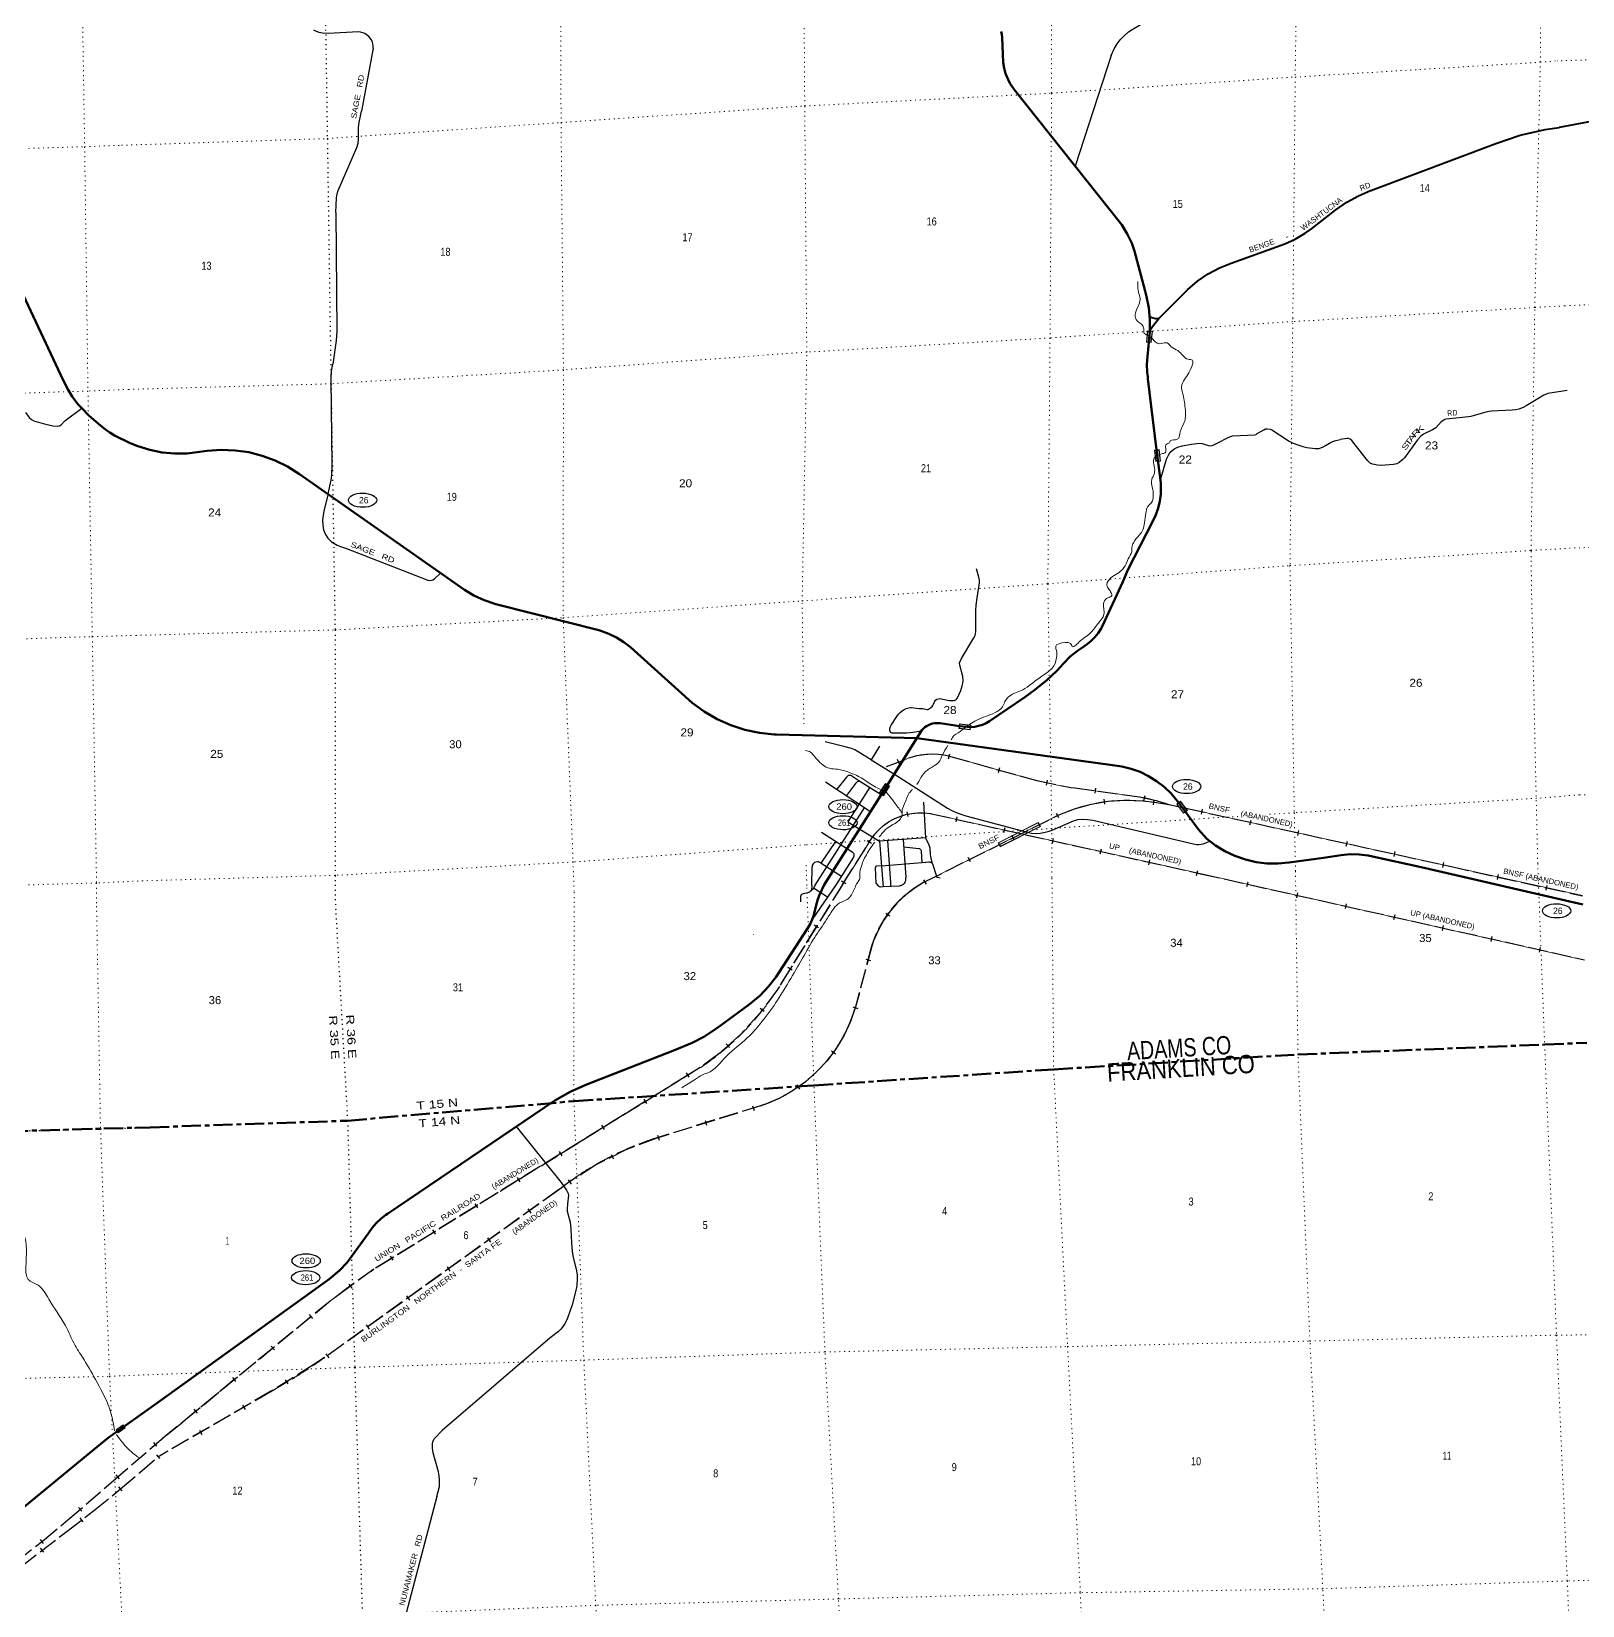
# Model space of a CAD drawing. Header units: feet. Extents: x 501257 to 757852, y -360805 to -170898.
# Drawn here: x 658054 to 691971, y -280650 to -246230 of the extents above; entities that cross this region are included whole.
import ezdxf
from ezdxf.enums import TextEntityAlignment as Align

# ---------------------------------------------------------------- set-up
doc = ezdxf.new("R2010")
doc.units = ezdxf.units.FT
doc.header["$LTSCALE"] = 70
for name, pattern in [('DOTTED', [1.5, 0.3, -1.2]), ('LONG_DASH_SHORT_DASH', [9.9, 6, -1.2, 1.5, -1.2]), ('LONG_DASHED', [7.5, 6, -1.5])]:
    doc.linetypes.add(name, pattern=pattern)
for name, color, linetype, lineweight in [('11', 7, 'LONG_DASH_SHORT_DASH', 60), ('17', 7, 'Continuous', 25), ('23', 7, 'Continuous', 70), ('26', 7, 'Continuous', 40), ('27', 7, 'Continuous', 13), ('29', 7, 'Continuous', 25), ('30', 7, 'Continuous', 25), ('34', 7, 'Continuous', 25), ('39', 7, 'Continuous', 13), ('59', 7, 'Continuous', 13), ('6', 7, 'DOTTED', 25), ('63', 7, 'Continuous', 25), ('7', 7, 'DOTTED', 13)]:
    doc.layers.add(name, color=color, linetype=linetype, lineweight=lineweight)
doc.layers.add('12', color=7, linetype='Continuous')

msp = doc.modelspace()

# ---------------------------------------------------------------- linework, layer by layer
at = {"layer": '11'}
msp.add_line((629159.24, -271061.77), (660648.06, -270193.88), dxfattribs=at)
msp.add_lwpolyline([(660648.06, -270193.88), (664966.12, -270048.32), (669916.15, -269621.6), (675164.54, -269276.92), (680406.68, -268926.43), (685748.19, -268600.61), (691141.81, -268385.67), (692068.55, -268342.88)], dxfattribs=at)
at = {"layer": '17'}
for centre in [(665294.08, -256479.75), (683313.61, -262741.19), (675797.95, -263182.24), (675797.97, -263533.18), (691404.25, -265459.79), (664060.54, -273113.81), (664052.82, -273481.06)]:
    msp.add_ellipse(centre, major_axis=(309.24, -1), ratio=0.500121, dxfattribs=at)
at = {"layer": '23'}
msp.add_line((691976.98, -265317.68), (688440.62, -264502.74), dxfattribs=at)
for points in [[(682511.5, -252762.39), (682511.55, -252751.85), (682512.55, -252529.83), (682487.35, -252274.13), (682435.56, -252022.46), (682410.56, -251907.26), (682176.54, -251036.87), (682112.79, -250860.05), (682015.09, -250653.3), (681896.32, -250457.9), (679540.64, -247496.64), (679526.6, -247478.08), (679457.93, -247374.5), (679400.46, -247264.3), (679354.83, -247148.69), (679321.52, -247028.95), (679300.92, -246906.39), (679276.72, -246365.24), (679272.31, -246296.3), (679260.73, -246228.2)], [(653898.64, -248904.37), (654546.8, -248883.4), (654778.26, -248885.57), (654878.8, -248891.36), (654999.58, -248903.66), (655103.74, -248915.24), (655317.83, -248955.77), (655507.28, -249009.99), (655676.59, -249065.78), (655792.32, -249117.89), (656000.29, -249229.75), (656098.99, -249285.8), (656237.85, -249380.17), (656476.47, -249568.84), (656718.14, -249812.68), (656978.52, -250165.86), (657125.02, -250394.62), (657219.26, -250601.48), (658747.59, -253852.15), (658856.13, -254066.66), (658944.46, -254211.57), (659065.97, -254376.58), (659155.23, -254469.76)], [(677414.88, -261683.01), (677525.65, -261507.75), (677556.75, -261474.42), (677591.16, -261444.51), (677628.51, -261418.37), (677668.39, -261396.28), (677710.36, -261378.48), (677753.96, -261365.16), (677798.72, -261356.47), (677844.13, -261352.51), (677889.71, -261353.31), (677924.62, -261357.18), (678350.58, -261421.68), (678594.35, -261444.5), (678680.77, -261435.47), (678765.78, -261417.45), (678848.45, -261390.65), (678927.85, -261355.36), (679000.29, -261313.79), (679775.72, -260787.19), (679996.13, -260623.56), (680258.51, -260417.17), (680471.69, -260217.27), (680494.8, -260192.92), (680540.9, -260140.21), (680628.35, -260040.12), (680770.22, -259899.3), (680926.04, -259774.09), (680989.79, -259730.07), (681142.04, -259626.96), (681229.79, -259554.69), (681309.5, -259473.64), (681380.3, -259384.71), (681441.42, -259288.86), (681472.01, -259230.83), (681919, -258263.24), (682029.82, -258000.29), (682577.67, -256937.71), (682643.36, -256798.58), (682694.14, -256653.34), (682729.46, -256503.59), (682748.94, -256350.97), (682752.36, -256197.15), (682746.24, -256100.37), (682657.91, -255378.1), (682468.02, -253825.37), (682462.27, -253776.6), (682451.92, -253687.95), (682445.38, -253512.72), (682457.2, -253337.76), (682511.71, -252794.59), (682511.5, -252762.39)], [(659155.23, -254469.76), (659308.19, -254626.03), (659522.46, -254807.33), (659679.04, -254939.89), (659766.12, -255001.9), (659870.28, -255062.69), (660214.11, -255230.72)], [(677414.88, -261683.01), (677414.41, -261682.95), (674343.49, -261602.52), (674293.44, -261600.28), (673970.27, -261566.16), (673652.42, -261498.45), (673343.4, -261397.89), (673046.58, -261265.57), (672765.22, -261102.96), (672502.4, -260911.82), (671151.46, -259697.09), (671003.99, -259581.91), (670845.28, -259482.78), (670677.08, -259400.78), (670501.24, -259336.81), (670457.96, -259324.18), (668210.29, -258752.8), (668186.29, -258746.13), (667953.62, -258666.78), (667730.52, -258563.54), (667519.44, -258437.54), (663911.87, -255907.75), (663655.3, -255746.16), (663383.25, -255612.27), (663098.69, -255507.55), (662804.74, -255433.15), (662504.63, -255389.88), (662201.64, -255378.22), (661899.09, -255398.3), (661729.05, -255423.7), (661457.52, -255455.76), (661184.12, -255459.27), (660911.85, -255434.18), (660643.7, -255380.76), (660382.6, -255299.61), (660214.11, -255230.72)], [(675386.61, -264892.17), (676771.55, -262700.9), (677414.88, -261683.01)], [(688440.62, -264502.74), (687314.88, -264254.77), (687282.84, -264248.92), (687087.75, -264225.5), (686891.28, -264222.61), (686695.58, -264240.26), (686310.26, -264298.57), (685555.88, -264404.32), (685551.58, -264404.93), (685311.79, -264425.79), (685071.13, -264421.47), (684832.24, -264392.02), (684597.74, -264337.76), (684370.19, -264259.29), (684152.1, -264157.46), (683945.84, -264033.39), (683753.68, -263888.44), (683575.92, -263678.88), (683349.64, -263377.82), (683290.26, -263297.86), (683107.97, -263052.38), (683106.76, -263050.79), (682972.62, -262892.29), (682822.64, -262748.67), (682658.47, -262621.52), (682481.9, -262512.22), (682294.88, -262421.98), (682099.46, -262351.79), (681897.76, -262302.4), (681692.01, -262274.37), (677414.88, -261683.01)], [(660819.31, -276208.14), (664564.63, -273516.95), (664791.05, -273323.74), (664959.75, -273146.66), (665425.94, -272506.85), (665504.34, -272392.42), (665594.27, -272286.81), (665694.75, -272191.18), (665804.67, -272106.58), (665836.11, -272085.56), (669499.32, -269603.75), (669832.08, -269414.09), (670173.42, -269263.83), (672116.41, -268505.03), (672502.14, -268348.38), (672769.43, -268209.46), (673020.74, -268043.36), (673110.07, -267974.6), (673745.99, -267509.3), (673988.88, -267309.11), (674174.02, -267114.96), (674337.85, -266902.52), (674402.84, -266803.63), (675024.77, -265846.46), (675087.39, -265733.59), (675137.87, -265614.78), (675167.59, -265521.96), (675169.82, -265514.31), (675212.3, -265338.99), (675250.93, -265205.85), (675287.96, -265111.23), (675386.61, -264892.17)], [(660819.31, -276208.14), (659731.52, -276980.41), (659409.36, -277244.89), (651916.34, -283405.34)]]:
    msp.add_lwpolyline(points, dxfattribs=at)
at = {"layer": '26'}
for points in [[(696122.57, -246768.31), (693306.27, -247702.12), (693167.92, -247751.27), (692661.36, -248021.74), (692469.81, -248111.19), (692375.34, -248144.69), (692195.25, -248192.11), (691462.82, -248332.43)], [(682708.71, -252507.06), (682729.82, -252481.52), (682890.71, -252323.8), (683342.61, -251869.02), (683554.62, -251689.03), (683784.28, -251532.19), (684029.08, -251400.21), (684284.81, -251295.08), (685457.63, -250873.12), (685686.79, -250770.04), (685903.91, -250643.57), (686041.07, -250546.73), (686577.13, -250130.99), (686815.1, -249963.64), (687069.25, -249822.09), (687336.82, -249707.87), (687342.22, -249705.9), (690074.3, -248678.18), (690605.91, -248498.96), (691153.35, -248376.29), (691462.82, -248332.43)], [(682708.71, -252507.06), (682681.28, -252510.24), (682675.02, -252510.97), (682643.55, -252511.31), (682612.22, -252508.36), (682581.37, -252502.15), (682551.34, -252492.76), (682522.45, -252480.27), (682509.04, -252473.19)], [(682511.5, -252762.39), (682518.85, -252751.85), (682586.3, -252655.19), (682708.71, -252507.06)]]:
    msp.add_lwpolyline(points, dxfattribs=at)
at = {"layer": '29'}
for p, q in [((665526.85, -246593), (665269.07, -247969.62)), ((681663.29, -246756.62), (680874.17, -249176.3)), ((676601.21, -261859.15), (676417.42, -262154.81)), ((676417.42, -262154.81), (676927.33, -262471.13)), ((675996.36, -262510.93), (676167.96, -262620.62)), ((676168.42, -262620.92), (676633.97, -262918.52)), ((676927.33, -262471.13), (678084.18, -263212.4)), ((675419.52, -262637.45), (676400.56, -263288.63)), ((676384.58, -262758.56), (675904.45, -263514.29)), ((675192.37, -264897.91), (676271.72, -263207.3)), ((675904.45, -263514.29), (676599.66, -263934.25)), ((675319.91, -264416.84), (675641.63, -263940.82)), ((675327.74, -263736.99), (675999.55, -264166.31)), ((676599.66, -263934.25), (676670.65, -264854.19)), ((676773.7, -263923.35), (676836.29, -264849.29)), ((677116.4, -263899.01), (677175.58, -264727.65)), ((675115.13, -264900.19), (675122.52, -264496.59)), ((675319.91, -264416.84), (675763.78, -264700.22)), ((676528.18, -264858.41), (676509.7, -264512.48)), ((676641.23, -264472.99), (677526.13, -264401.1)), ((677548, -264399.32), (677673.83, -264389.1)), ((675115.13, -264900.19), (675112.74, -265014.49)), ((675647.36, -264884.9), (675126.75, -265649.92)), ((675192.37, -264897.91), (675151.6, -264966.7)), ((675457.16, -265157.04), (675151.6, -264966.7)), ((676670.65, -264854.19), (676675.04, -264930.87)), ((676675.04, -264930.87), (677035.2, -264915.08)), ((676836.29, -264849.29), (676841.13, -264923.66)), ((668651.71, -270172.75), (669636.98, -271402.8)), ((669399.71, -274798.95), (667035.62, -276825.47)), ((666917.67, -278265.36), (665935.69, -282009.22))]:
    msp.add_line(p, q, dxfattribs=at)
for points in [[(681663.29, -246756.62), (681730.73, -246609.26), (681795.73, -246498.48), (681863.14, -246409.36), (681942.58, -246329.89), (682046.1, -246240.78), (682125.54, -246187.79), (682407.21, -246016.79), (682539.61, -245922.87), (682662.39, -245809.67), (682851.56, -245591.14)], [(665526.85, -246593), (665526.19, -246540.54), (665520.08, -246501.84), (665509.9, -246457.04), (665481.4, -246402.06), (665428.47, -246340.95), (665375.54, -246296.15), (665340.93, -246273.74), (665300.22, -246258.46), (665251.36, -246243.19), (665204.53, -246239.13), (664544.95, -246271.71), (664414.67, -246268.65), (664345.45, -246254.39), (664284.37, -246230.98), (664225.34, -246201.44)], [(664712.59, -250189.28), (664724.1, -249868.39), (664738.35, -249783.85), (664760.75, -249709.53), (665171.97, -248764.53), (665196.39, -248669.82), (665204.54, -248581.24), (665204.54, -248406.09), (665204.54, -248341.92), (665212.69, -248259.45), (665269.07, -247969.62)], [(664712.59, -250189.28), (664732.21, -252791.72), (664717.9, -252985.34), (664640.87, -253502.79)], [(664539.52, -256343.98), (664608.07, -256043.44), (664622.31, -255924.3), (664632.49, -255714.53), (664608.07, -253827.58), (664616.21, -253654.47), (664640.87, -253502.79)], [(691634.59, -254081.25), (691215.74, -254150), (691184.45, -254159.62), (691124.26, -254183.71), (690922.04, -254304.13), (690739.08, -254419.73), (690671.67, -254453.45), (690577.79, -254489.57), (690515.2, -254504.03), (690430.94, -254511.26), (689987.98, -254530.52), (689930.2, -254538.94), (689853.17, -254554.61), (689530.58, -254646.13), (689347.62, -254675.03), (688986.52, -254708.74), (688961.23, -254714.11), (688935.96, -254728), (688880.6, -254766.55), (688760.23, -254896.6), (688692.82, -254939.95), (688490.6, -255036.29), (688432.82, -255082.04), (688365.42, -255156.71), (688078.94, -255550.47), (688038.02, -255590.22), (687960.98, -255657.65), (687910.42, -255682.94), (687840.61, -255701), (687566.18, -255720.27), (687484.32, -255716.65), (687378.4, -255691.37), (687327.84, -255668.49), (687277.29, -255619.12), (687185.81, -255513.15), (686925.82, -255171.16), (686889.7, -255145.86), (686856, -255133.82), (686824.71, -255127.81), (686723.6, -255142.26), (686674.61, -255150.18)], [(657924.12, -254564.42), (658004.27, -254669.52), (658051.84, -254717.12), (658102.2, -254746.75), (658307.04, -254805.42), (658521.72, -254855.76), (658615.1, -254863.15), (658666.99, -254854.5), (658700.23, -254834.6), (658786.25, -254743.53), (659155.23, -254469.76)], [(682745.17, -256031.09), (682875.7, -255581.96), (682914.39, -255493.37), (682957.14, -255431.24), (682997.86, -255391.53), (683054.86, -255349.78), (683122.05, -255322.28), (683217.73, -255292.75), (683417.24, -255256.09), (683539.4, -255236.74), (683600.47, -255235.72), (683653.41, -255238.78), (683698.19, -255252.01), (683789.81, -255283.58), (683828.48, -255288.67), (683863.1, -255285.62), (683893.63, -255276.45), (683999.5, -255223.5), (684223.44, -255105.37), (684272.31, -255085), (684317.09, -255072.78), (684484.03, -255068.71), (684801.62, -255048.34), (684834.2, -255040.19), (684858.63, -255023.9), (685005.21, -254938.36), (685041.86, -254922.06), (685074.43, -254917.99), (685137.55, -254930.21), (685188.43, -254950.58), (685245.45, -254982.15), (685347.23, -255052.41), (685554.89, -255190.91), (685642.44, -255232.67), (685742.19, -255272.38), (685856.2, -255308.02), (685945.77, -255325.33), (686120.85, -255349.78), (686179.91, -255350.79), (686208.41, -255348.76), (686251.15, -255333.48), (686300.02, -255316.17), (686352.94, -255284.6), (686434.38, -255231.65), (686458.82, -255218.4), (686545.45, -255181.99), (686674.61, -255150.18)], [(664539.52, -256343.98), (664455.37, -256686.01), (664422.8, -256853.01), (664418.73, -256918.18), (664422.8, -257028.16), (664443.16, -257129.99), (664483.87, -257231.82), (664536.8, -257309.21), (664618.23, -257390.68), (664736.3, -257459.92), (664813.66, -257492.51), (664939.88, -257537.32), (666723.2, -258225.7), (666780.21, -258233.84), (666829.06, -258221.62), (666869.78, -258197.19), (667001.41, -258074.89)], [(678404.93, -260541.39), (678423.27, -260480.29), (678427.35, -260430.39), (678419.2, -260337.72), (678354.06, -260088.22), (678349.98, -260044.43), (678354.06, -260018.98), (678390.7, -259941.58), (678663.51, -259489.43), (678687.93, -259441.56), (678700.15, -259395.74), (678704.21, -259351.95), (678704.22, -259269.46), (678704.22, -258890.63), (678710.32, -258778.61), (678732.73, -258613.64), (678781.59, -258283.69), (678781.58, -258229.71), (678769.37, -258165.56), (678716.44, -257978.18)], [(677506.98, -261534.18), (677330.01, -261562.3), (677264.86, -261567.9), (677189.54, -261571.97), (676878.05, -261571.97), (676858.71, -261566.37), (676847.52, -261557.71), (676833.27, -261537.86), (676827.16, -261512.91), (676827.16, -261487.96), (676831.23, -261451.8), (676839.37, -261425.84), (676855.66, -261396.81), (676973.74, -261209.44), (677012.42, -261161.58), (677049.06, -261123.89), (677090.8, -261087.24), (677140.68, -261054.65), (677183.43, -261035.3), (677238.4, -261017.99), (677275.04, -261010.86), (677297.44, -261011.88), (677401.26, -261030.21), (677462.34, -261036.32), (677543.77, -261038.35), (677574.31, -261042.43), (677641.49, -261058.72), (677651.67, -261059.74), (677659.82, -261057.7), (677669.99, -261050.57), (677712.74, -261020.02), (677747.36, -260992.02), (677765.68, -260971.14), (677779.93, -260936.52), (677808.43, -260877.45), (677825.74, -260851.48), (677851.18, -260830.61), (677885.8, -260819.91), (677914.29, -260818.39), (678018.12, -260836.72), (678120.94, -260857.59), (678154.52, -260861.16), (678189.14, -260861.15), (678227.81, -260859.12), (678252.25, -260853.01), (678266.49, -260844.86), (678278.71, -260833.66), (678301.1, -260802.09), (678376.43, -260643.23), (678404.93, -260541.39)], [(676417.77, -262154.24), (676130.9, -261980.36), (676055.57, -261939.62), (675982.28, -261911.11), (675847.92, -261870.38), (675412.25, -261764.47)], [(675996.36, -262510.93), (675976.74, -262501.82), (675957.4, -262497.75), (675927.88, -262497.75), (675914.65, -262500.8), (675904.47, -262506.91), (675888.18, -262520.15), (675872.91, -262538.48), (675665.26, -262798.16)], [(676167.96, -262620.62), (676131.46, -262631.15), (676111.1, -262641.33), (676094.81, -262652.53), (676072.42, -262677.99), (675873.93, -262937.67)], [(677561.14, -263079.85), (677601.19, -263865.94), (676599.66, -263934.25)], [(678084.18, -263212.4), (678178.97, -263266.06), (678276.69, -263309.86), (678394.77, -263355.67), (678488.41, -263383.18), (679856.47, -263749.78), (679923.65, -263759.95), (680023.41, -263766.07), (680112.98, -263761.98), (680222.92, -263741.63), (680306.38, -263719.21), (680373.57, -263692.75), (680837.73, -263489.09), (680935.45, -263463.61), (681029.09, -263452.43), (681143.1, -263459.53), (681265.25, -263476.87), (681977.78, -263643.87)], [(681977.78, -263643.87), (683490.39, -263999.24), (683536.2, -264006.88), (683583.02, -264008.92), (683630.86, -264004.84), (683677.69, -263995.17), (683733.67, -263973.27), (683812.05, -263934.07)], [(677756.54, -264434.36), (677719.9, -264268.62), (677713.79, -264226.36), (677703.61, -264089.39), (677692.41, -264042.04), (677677.14, -264001.82), (677601.19, -263865.94)], [(676028.39, -264282.43), (676028.07, -264283.32), (675647.73, -264884.45)], [(675999.55, -264166.31), (676014.9, -264181.57), (676026.61, -264198.12), (676034.75, -264217.72), (676038.82, -264239.88), (676038.32, -264251.83), (676036.28, -264262.02), (676028.07, -264283.32)], [(677129.14, -264062.11), (677459.83, -264093.47), (677474.58, -264099.32), (677487.32, -264108.75), (677494.43, -264117.14), (677501.57, -264126.06), (677506.14, -264138.02), (677509.71, -264155.59), (677526.13, -264401.1)], [(675319.91, -264416.84), (675265.23, -264390.07), (675237.75, -264387.01), (675208.23, -264392.11), (675179.73, -264402.29), (675161.41, -264416.55), (675149.2, -264429.78), (675135.96, -264452.19), (675127.82, -264471.54), (675122.52, -264496.59)], [(676641.23, -264472.99), (676535.57, -264480.96), (676524.89, -264484.26), (676517.25, -264490.12), (676511.66, -264500.55), (676509.7, -264512.48)], [(677526.13, -264401.1), (677673.08, -264389.55), (677690.88, -264389.8), (677706.67, -264392.6), (677722.43, -264398.46), (677733.13, -264405.84), (677743.3, -264416.28), (677756.54, -264434.36)], [(677756.54, -264434.36), (677834.92, -264682.58), (677846.12, -264713.13), (677854.26, -264721.27), (677866.48, -264726.37), (677926.53, -264736.55)], [(675112.74, -265014.49), (675082.55, -265039.59), (675067.01, -265049.95), (675044.23, -265061.35), (675027.14, -265068.09), (675004.36, -265074.3), (674928.24, -265088.81), (674911.15, -265094.51), (674895.62, -265103.31), (674886.82, -265111.09), (674878.53, -265121.97), (674874.39, -265130.25), (674870.76, -265141.13), (674872.32, -265263.4)], [(675151.6, -264966.7), (675133.03, -264991.41), (675112.74, -265014.49)], [(676528.18, -264858.41), (676569.47, -264910.6), (676578.27, -264918.89), (676591.21, -264925.63), (676605.2, -264930.29), (676622.8, -264932.88), (676675.04, -264930.87)], [(677153.85, -264839.89), (677135.05, -264864.5), (677127.29, -264872.01), (677115.9, -264882.12), (677104.24, -264890.66), (677093.37, -264896.88), (677080.17, -264903.1), (677067.22, -264908.02), (677048.58, -264912.68), (677035.2, -264915.08)], [(677153.85, -264839.89), (677170.24, -264797.14), (677174.31, -264779.32), (677176.86, -264759.46), (677175.58, -264727.65)], [(669636.98, -271402.8), (669750.11, -271567.51), (669790.37, -271637.68), (669796.87, -271676.66), (669776.09, -271868.97), (669764.4, -271983.32), (669770.89, -272030.1), (669833.23, -272263.99), (669842.33, -272331.56), (669848.82, -272430.31), (669859.21, -272721.38), (669874.79, -272898.1), (669890.38, -273002.06), (669973.5, -273334.7), (669983.9, -273425.66), (669983.89, -273511.42), (669977.41, -273646.57), (669963.11, -273729.72), (669874.79, -274072.76), (669776.09, -274369.03), (669724.14, -274475.59), (669682.57, -274540.55), (669628.03, -274608.13), (669578.67, -274654.9), (669399.71, -274798.95)], [(666917.67, -278265.36), (666973.31, -278046.34), (666978.5, -277989.16), (666978.5, -277908.6), (666970.71, -277815.04), (666952.53, -277724.08), (666835.63, -277308.27), (666820.05, -277209.52), (666820.05, -277128.95), (666833.04, -277061.38), (666866.81, -277001.61), (667035.62, -276825.47)]]:
    msp.add_lwpolyline(points, dxfattribs=at)
at = {"layer": '34', "lineweight": 13}
for p, q in [((678147.63, -262083.53), (680040.17, -262613.64)), ((680868.29, -262773.79), (682282.76, -262967.27)), ((677588.56, -264826.11), (680507.12, -263368.78)), ((677737.25, -263338.66), (683611.22, -264646.34)), ((679192, -263969.67), (680070.68, -263527.04)), ((679236.99, -264058.98), (680115.67, -263616.34)), ((680070.68, -263527.04), (680115.67, -263616.34)), ((675793.72, -264879.7), (676413.13, -263895.2)), ((679236.99, -264058.98), (679192, -263969.67))]:
    msp.add_line(p, q, dxfattribs=at)
at = {"layer": '34', "linetype": 'LONG_DASHED'}
for p, q in [((675792.45, -264879.83), (674367.63, -267180.18)), ((676424.59, -266233.33), (676071.22, -267558.78)), ((672679.68, -268888.94), (665540.06, -273302.18)), ((673995.34, -269721.05), (671728.57, -270424.71)), ((664586.7, -273994.81), (660844.68, -277067.1)), ((663305.03, -275959.16), (660855.74, -277375.33))]:
    msp.add_line(p, q, dxfattribs=at)
at = {"layer": '34', "lineweight": 13}
msp.add_lwpolyline([(682608.26, -263087.59), (682921.87, -263133.16), (689055.89, -264483.16)], dxfattribs=at)
msp.add_lwpolyline([(679202.74, -263973.21), (680067.13, -263537.78), (680104.92, -263612.8), (679240.53, -264048.23)], close=True, dxfattribs=at)
at = {"layer": '34', "linetype": 'LONG_DASHED'}
msp.add_lwpolyline([(669574.95, -271563.83), (664463.56, -275227.61), (664449.77, -275236.89)], dxfattribs=at)
at = {"layer": '34', "lineweight": 13}
for centre, radius, start, end in [((677746.9, -263545), 1515.42, 74.66643, 114.5354), ((681819.14, -255635.88), 7200.97, 255.69719, 262.4122), ((681709.26, -266474.29), 3553.6, 69.95272, 80.71271), ((682016.33, -266655.3), 3616.48, 80.57972, 114.66518), ((677493.81, -264612.91), 1297.29, 79.18391, 146.41071)]:
    msp.add_arc(centre, radius, start, end, dxfattribs=at)
at = {"layer": '34', "linetype": 'LONG_DASHED'}
for centre, radius, start, end in [((678706.05, -266933.76), 2386.56, 117.94042, 162.93292), ((669289.56, -263852.03), 6071.52, 303.94275, 326.75929), ((672991.79, -266679.99), 3202.37, 288.26294, 344.07256), ((673833.27, -277009.23), 6912.72, 107.72614, 128.02551), ((672504.26, -283890.38), 12673.2, 123.3342, 128.6637), ((656176.74, -263387.2), 14452.22, 299.5532, 304.98726)]:
    msp.add_arc(centre, radius, start, end, dxfattribs=at)
at = {"layer": '39'}
msp.add_line((677445.87, -262656.7), (677411.67, -262695.92), dxfattribs=at)
for points in [[(682245.46, -251700.94), (682253.01, -251885.86), (682295.03, -252079.79), (682227.11, -252297.17), (682190.08, -252471.36), (682251.62, -252578.17), (682335.89, -252638.01), (682375.02, -252735.43), (682387.96, -252831.64), (682450.65, -252867.19)], [(682450.65, -252867.19), (682579.1, -252966.73), (682645.46, -253033.15), (682762.81, -253055.76), (682889.07, -253039.87), (682974.07, -253123.84), (683121.49, -253209.94), (683231.26, -253315.29), (683344.4, -253398.41), (683398.9, -253404.81), (683441.59, -253419.62), (683442.11, -253504.12), (683363.24, -253691.65), (683265.13, -253841.52), (683201.5, -254000.41), (683225.57, -254132.51), (683281.92, -254468.89), (683268.54, -254761.09), (683172.66, -254985.36), (683134.73, -255129.39), (683069.19, -255157.53), (682945.84, -255203.52), (682945.96, -255207.54), (682884.86, -255249.63), (682852.74, -255319.03), (682852.34, -255439.78), (682790.63, -255461.77), (682622.33, -255534.94)], [(682622.33, -255534.94), (682595.15, -255584.4), (682603.69, -255735.07), (682608.26, -255887.88), (682550.17, -256030.5), (682563.15, -256195.13), (682583.12, -256391.74), (682548.97, -256527.61), (682459.35, -256624.9), (682425.2, -256760.76), (682389.37, -256975.16), (682355.64, -257125.1), (682282.52, -257235.98), (682148.9, -257409.06), (682115.79, -257512.7), (682112.53, -257605.36), (682038.73, -257760.54), (681970.83, -257911.51), (681838.43, -258058.39), (681692.29, -258149.34), (681571.09, -258334.12), (681612.11, -258427.47), (681664.65, -258502.35), (681676.8, -258572.42), (681591.52, -258613.23), (681505.98, -258712.41), (681503.88, -258978.12), (681386.82, -259166.8), (681225.84, -259366.87), (680964.68, -259580.03), (680804.29, -259665.37), (680801.98, -259655.38), (680587.06, -259599.49), (680454.45, -259671.92), (680474.44, -259802.12), (680463.06, -259959.43), (680416.79, -260093.65), (680313.58, -260207.45), (680120.59, -260346.11), (679870.76, -260534.77), (679679.05, -260649.24), (679411.57, -260786.12), (679340.1, -260884.87), (679289.15, -260997.1), (679123.99, -261124.85), (678724.59, -261289.86), (678428.83, -261484.95)], [(678428.83, -261484.95), (678407.14, -261504.72), (678225.79, -261628.93), (678161.68, -261719.38)], [(678090.02, -261843.59), (677974.84, -262049.06), (677887.27, -262214.72), (677777.12, -262298.54), (677578.22, -262441.4), (677445.87, -262656.7)], [(676740.35, -262853.82), (676480.3, -262735.02), (676199.55, -262553.5), (675934.48, -262434.73), (675676.87, -262364.03), (675505.25, -262343.06), (675362.33, -262272.92), (675233.99, -262152.03), (675231.92, -262150.08), (675135.79, -262030.22), (675039.28, -261964.72), (674982.58, -261952.35)], [(677316.5, -262805.07), (677249.43, -262881.99), (677140.27, -263132.82), (677092.47, -263283.18), (677094.88, -263363.61), (677093.27, -263370.98), (677078.12, -263408.39), (677024.26, -263481.81), (676754.92, -263660.16), (676644.91, -263777.8), (676589.03, -263844)], [(677092.77, -263319.8), (676942.52, -263112.63), (676824.6, -262956.09), (676740.19, -262853.62)], [(676498.22, -263956.22), (676489.38, -263967.54), (676289.24, -264271.41), (676184.7, -264542.22), (676166.68, -264679.61), (676164.95, -264756.13), (676121.07, -264835.94), (676096.21, -264871.03)], [(676096.21, -264871.03), (675981.89, -265111.15), (675889.04, -265215.09), (675724.65, -265285.33), (675596.36, -265410.65), (675439.95, -265651.71), (675173.11, -266048.06), (674916.65, -266495.58), (674618.8, -267003.34), (674331.44, -267466.45), (673987.88, -267931.54), (673707.51, -268238.93), (673248.72, -268638.1), (672829.44, -269007.23), (672730.18, -269042.95), (672551.21, -269155.98), (672271.82, -269328.92)], [(657585.46, -272118.68), (657882.13, -272521.12), (657930.91, -273248.33), (657983.64, -273518.58), (658199.26, -273647.52), (658434.47, -273953.03), (658790.56, -274516.86), (659007.93, -274961.72), (659207.27, -275280.28), (659488.56, -275771.7), (659784.72, -276417.67), (659872.98, -276832.16)], [(659910.77, -276908.89), (660210.09, -277265.39), (660400.09, -277413.14)]]:
    msp.add_spline(points, degree=3, dxfattribs=at)
at = {"layer": '59'}
for points in [[(682565.85, -252784.59), (682540.32, -253033.28), (682435.87, -253022.56), (682461.4, -252773.87)], [(682557.07, -252791.72), (682468.53, -252782.64), (682444.64, -253015.42), (682533.18, -253024.5)], [(682712.11, -255374.54), (682741.73, -255622.78), (682637.47, -255635.22), (682607.85, -255386.99)], [(682705.11, -255383.43), (682616.74, -255393.98), (682644.46, -255626.32), (682732.83, -255615.78)], [(678583.16, -261504.78), (678335.31, -261471.92), (678349.1, -261367.86), (678596.97, -261400.7)], [(678587.98, -261407.58), (678355.98, -261376.84), (678344.29, -261465.03), (678576.27, -261495.79)], [(676593.65, -262886.18), (676727.34, -262674.93), (676816.06, -262731.08), (676682.38, -262942.33)], [(676805.02, -262733.55), (676729.82, -262685.96), (676604.69, -262883.69), (676679.89, -262931.28)], [(683181.99, -263063.83), (683330.74, -263264.76), (683246.34, -263327.24), (683097.6, -263126.3)], [(683180.31, -263075.01), (683108.78, -263127.96), (683248.01, -263316.05), (683319.55, -263263.09)], [(660103.1, -276763.66), (659951.09, -276873.43), (659904.99, -276809.59), (660056.99, -276699.82)], [(659916.15, -276811.39), (660055.18, -276710.98), (660091.92, -276761.85), (659952.89, -276862.26)]]:
    msp.add_lwpolyline(points, close=True, dxfattribs=at)
at = {"layer": '6'}
for points in [[(664015.11, -219434.34), (664040.85, -221855.62), (664160.8, -227203.01), (664242.81, -232559.59), (664341.08, -237921.72), (664440.39, -243251.62), (664523.32, -248571.96), (664603.5, -253934.63), (664692.32, -259317.18), (664692.17, -264684.29), (664693.12, -265205.61)], [(664693.12, -265205.61), (664966.12, -270048.32), (665122.39, -275443.86), (665287.38, -280859.22), (665590, -286128.8), (665900.7, -291629.6), (666198.94, -297004.01), (666450.59, -302367.99), (666697.3, -307705.98), (666840.67, -310916.54)], [(629159.24, -271061.77), (633435.66, -270945.39), (638267.24, -270806.46), (643582.56, -270664.55), (648886.01, -270515.98), (654229.99, -270371.33), (659563.61, -270224.11), (660648.06, -270193.88)]]:
    msp.add_lwpolyline(points, dxfattribs=at)
at = {"layer": '63'}
for p, q in [((677032.04, -262253.73), (676991.44, -262150.84)), ((678109.12, -262133.14), (678138.95, -262026.63)), ((679197.3, -262433.11), (679227.14, -262326.6)), ((680250.27, -262712.85), (680271.95, -262604.39)), ((681310.93, -262888.33), (681325.92, -262778.75)), ((682380.47, -263045.98), (682404.01, -262937.9)), ((677226.06, -263399.89), (677204.18, -263291.47)), ((681525.99, -263129.55), (681507.42, -263020.51)), ((682591.31, -263141.97), (682605.51, -263032.28)), ((683638.43, -263345.64), (683662.2, -263237.62)), ((678271.94, -263515.18), (678295.98, -263407.21)), ((679319.1, -263745.63), (679343.13, -263637.66)), ((680516.72, -263426.7), (680467.31, -263327.74)), ((684698.28, -263581.57), (684722.05, -263473.55)), ((676420.01, -263989.62), (676326.39, -263930.72)), ((679544.13, -263909.43), (679494.72, -263810.47)), ((680378.37, -263984.12), (680402.41, -263876.15)), ((685745.99, -263809.48), (685769.76, -263701.46)), ((686805.84, -264045.41), (686829.61, -263937.39)), ((678586.03, -264390.76), (678536.62, -264291.8)), ((681425.53, -264214.57), (681449.57, -264106.6)), ((682484.81, -264453.06), (682508.84, -264345.09)), ((687853.55, -264273.32), (687877.33, -264165.3)), ((683531.96, -264683.51), (683556, -264575.54)), ((688913.4, -264509.25), (688937.18, -264401.23)), ((690129.14, -264667.9), (690105.26, -264775.9)), ((675862.37, -264871.59), (675768.75, -264812.69)), ((677560.91, -264782.64), (677617.78, -264877.51)), ((684633.77, -264929.72), (684658.03, -264821.81)), ((691191.3, -264902.75), (691167.42, -265010.75)), ((685724.08, -265172.27), (685748.35, -265064.36)), ((686785.41, -265410.95), (686809.68, -265303.04)), ((676734.07, -265506.92), (676824.61, -265570.46)), ((687846.74, -265649.63), (687871.01, -265541.72)), ((675263.15, -265830.29), (675169.11, -265772.04)), ((688908.08, -265888.31), (688932.35, -265780.4)), ((689969.41, -266127), (689993.68, -266019.08)), ((691030.74, -266365.68), (691055.01, -266257.76)), ((674690.34, -266755.08), (674596.3, -266696.84)), ((676297.61, -266513.58), (676404.49, -266542.07)), ((674079.37, -267658.88), (673990.16, -267593.49)), ((676017.09, -267560.94), (676121.72, -267596.82)), ((673319.88, -268449.52), (673246.21, -268367.01)), ((675547.38, -268518.44), (675635.8, -268584.89)), ((672438, -269097.7), (672379.84, -269003.61)), ((674786.88, -269265.44), (674850.44, -269355.96)), ((671512.69, -269669.67), (671454.53, -269575.58)), ((673822.6, -269721.79), (673855.4, -269827.43)), ((670587.38, -270241.63), (670529.22, -270147.55)), ((672783.67, -270044.3), (672816.46, -270149.94)), ((671744.74, -270366.81), (671777.53, -270472.45)), ((669662.06, -270813.6), (669603.9, -270719.51)), ((670732.88, -270784.84), (670782.63, -270883.63)), ((668736.75, -271385.57), (668678.59, -271291.48)), ((669792.79, -271339.95), (669852.59, -271433)), ((667811.43, -271957.54), (667753.28, -271863.45)), ((668909.28, -271978.84), (668973.72, -272068.74)), ((666886.12, -272529.5), (666827.96, -272435.42)), ((668025.12, -272612.6), (668089.56, -272702.5)), ((665960.81, -273101.47), (665902.65, -273007.38)), ((667140.95, -273246.36), (667205.39, -273336.26)), ((665064.59, -273710.04), (664999.58, -273620.55)), ((666256.79, -273880.11), (666321.23, -273970.01)), ((664206.17, -274372.57), (664135.98, -274287.09)), ((665372.62, -274513.87), (665437.06, -274603.77)), ((663365.42, -275062.85), (663295.23, -274977.36)), ((664488.46, -275147.63), (664552.9, -275237.53)), ((662524.66, -275753.13), (662454.48, -275667.64)), ((663601.4, -275712.29), (663660.46, -275805.82)), ((661683.91, -276443.41), (661613.72, -276357.92)), ((662669.05, -276268.55), (662724.41, -276364.3)), ((661727.3, -276813.07), (661782.66, -276908.82)), ((660798.86, -277168.56), (660726.59, -277084.82)), ((660864.42, -277437.38), (660792.68, -277353.19)), ((659975.34, -277879.34), (659903.07, -277795.61)), ((660035.38, -278143.61), (659965.71, -278057.7)), ((659151.82, -278590.13), (659079.55, -278506.39)), ((659184.81, -278823.58), (659117.16, -278736.06)), ((658317.66, -279291.79), (658249.16, -279204.95)), ((658322, -279486.51), (658254.78, -279398.67))]:
    msp.add_line(p, q, dxfattribs=at)
at = {"layer": '63', "linetype": 'LONG_DASHED'}
for p, q in [((683297.51, -263214.71), (689064.55, -264483.94)), ((683620.14, -264647.25), (692012.38, -266528.63)), ((689069.53, -264485.23), (690118.42, -264721.45)), ((675791.66, -264880.14), (675216.14, -265802.47)), ((690118.4, -264721.44), (691180.58, -264956.29)), ((691180.57, -264956.29), (691968.99, -265130.61)), ((675216.16, -265802.45), (674643.34, -266727.26)), ((672408.37, -269051.82), (671483.04, -269623.8)), ((671483.06, -269623.79), (670557.73, -270195.77)), ((670557.74, -270195.76), (669632.41, -270767.73)), ((669632.43, -270767.72), (668707.1, -271339.7)), ((668707.12, -271339.69), (667781.79, -271911.67)), ((667781.8, -271911.66), (666856.47, -272483.64)), ((666856.49, -272483.63), (665931.16, -273055.6)), ((664170.69, -274331.06), (663329.92, -275021.35)), ((663329.94, -275021.34), (662489.17, -275711.63)), ((662489.18, -275711.62), (661648.42, -276401.91)), ((661648.43, -276401.9), (660844.89, -277061.62))]:
    msp.add_line(p, q, dxfattribs=at)
at = {"layer": '63', "lineweight": 13}
for p, q in [((683611.42, -264645.4), (692013.88, -266535.01)), ((689057.13, -264482.6), (691969.88, -265126.61))]:
    msp.add_line(p, q, dxfattribs=at)
at = {"layer": '63', "linetype": 'LONG_DASHED'}
for points in [[(676749.67, -262304.25), (677264.81, -262107.15), (677417.75, -262064.63), (677574.29, -262038.34), (677732.73, -262028.55), (677891.31, -262035.37), (678048.32, -262058.74), (678147.91, -262082.46), (680040.43, -262612.57), (680779.47, -262760.29), (680868.44, -262772.7), (682282.95, -262966.19), (682646.48, -263045.37), (682927.75, -263134.95)], [(677584.03, -264827.15), (680506.67, -263367.77), (680858.57, -263227.99), (681223.17, -263125.75), (681596.45, -263062.17), (681974.34, -263037.96), (682352.67, -263053.38), (682608.41, -263086.5), (682922.07, -263132.08), (683292.94, -263213.7)], [(675792.12, -264880.18), (676412.22, -263894.58), (676493.22, -263785.47), (676585.2, -263685.41), (676687.13, -263595.52), (676797.89, -263516.77), (676916.28, -263450.03), (677041, -263396.03), (677170.68, -263355.36), (677303.9, -263328.48), (677439.19, -263315.66), (677575.1, -263317.06), (677710.08, -263332.65), (677737.47, -263337.58), (683620.98, -264647.39)], [(677583.78, -264827.22), (677375.85, -264957.24), (677176.54, -265107.11), (676993.98, -265276.99), (676830.17, -265465.02), (676686.93, -265669.16), (676565.8, -265887.13), (676468.11, -266116.64), (676428.52, -266234.51), (676075.14, -267559.97), (675966.3, -267877.39), (675824.84, -268181.75), (675652.35, -268469.66), (675450.7, -268737.97), (675222.11, -268983.71), (674969.08, -269204.22), (674694.4, -269397.08), (674401.05, -269560.17), (674092.34, -269691.68), (673996.62, -269724.95), (671729.9, -270428.59), (671053.48, -270684.54), (670407.6, -271009.76), (669799.19, -271400.74), (669577.37, -271567.14), (664465.9, -275230.98), (664449.77, -275236.89), (664227.66, -275381.42), (663307.15, -275962.67), (660854.12, -277381)], [(674643.35, -266727.25), (674364.23, -267177.89), (674034.68, -267627.49)], [(674034.69, -267627.47), (673988.74, -267690.15), (673561.81, -268160.32), (673282.7, -268409.52)], [(673282.71, -268409.51), (673088.04, -268583.31), (672677.38, -268885.54), (672408.35, -269051.83)], [(665931.18, -273055.59), (665537.77, -273298.77), (665031.61, -273666.51)], [(665031.62, -273666.5), (664584.19, -273991.56), (664170.68, -274331.07)], [(657728.25, -279687.15), (658295.02, -279240.11), (658849.82, -278778.66), (659843.88, -277920.68), (660837.98, -277062.67)], [(657825.96, -279797.37), (658805.92, -279047.41), (659410.48, -278580.14), (660003.71, -278099), (660424.68, -277740.32), (660845.7, -277381.6)]]:
    msp.add_lwpolyline(points, dxfattribs=at)
at = {"layer": '7'}
for p, q in [((675009.04, -264903.32), (674992.87, -264440.93)), ((673845.1, -265976.61), (673844.98, -265967.49))]:
    msp.add_line(p, q, dxfattribs=at)
for points in [[(685633.21, -218794.85), (685579.52, -220564.7), (685550.56, -225910.55), (685594.46, -231405.13), (685655.34, -236728.14), (685763.33, -241810.26), (685688.18, -247225.93), (685635.95, -252500.28), (685573.75, -257911.29), (685669.2, -263313.75), (685693.63, -264585.31)], [(674942.74, -261373.78), (674906.81, -258684.46), (675007.31, -253241.86), (674962.76, -247860), (674928.27, -242477.83), (675021.17, -237319.21), (674863.54, -231922.65), (674993.23, -229233.92), (674913.22, -226529.88), (674824.04, -221235.66), (674854.52, -219116.25)], [(680227.86, -218956.66), (680160.27, -220841.18), (680175.63, -226155.75), (680230.46, -231645.73), (680312.71, -237010.36), (680341.42, -242199.51), (680361.79, -247580.1), (680326.98, -252932.17), (680278.77, -258306.77), (680364.62, -263657.2), (680368.85, -264744.42)], [(658670.31, -219589.26), (658714.95, -222012.26), (658825.1, -227321.66), (658959.7, -232714.98), (659058.56, -238052.9), (659131.62, -243403.63), (659216.63, -248750), (659289.47, -254092.68), (659383.19, -259462.98), (659477.4, -264851.4), (659477.43, -265356.68)], [(669396.09, -219277.07), (669370.48, -221475.19), (669425.37, -226866.8), (669481.37, -232228.2), (669592.72, -237624.14), (669612.65, -242755.45), (669634.54, -248220.26), (669685.96, -253630.09), (669681.34, -259049.67), (669897.4, -264382.08), (669918.18, -265053.08)], [(690990.87, -264425.8), (690855.85, -258456.94), (690844.53, -257580.93), (690926.71, -252265.67), (691047.7, -246902.95), (691099.63, -241518.17), (691087.64, -235938.45)], [(722857.28, -246556.97), (717574.09, -246517.72), (712226.61, -246503.33), (706963.17, -246540.57), (701663.39, -246572.93), (696353.07, -246718.33), (691418.61, -246872.07)], [(660025.96, -248718.99), (664523.32, -248571.96), (669634.54, -248220.26), (674962.76, -247860), (680361.79, -247580.1), (685688.18, -247225.93), (691047.7, -246902.95), (691418.61, -246872.07)], [(628600.4, -249464.44), (633028.06, -249337.25), (637929.94, -249271.2), (643247.87, -249187.34), (648560.82, -249069.38), (653898.64, -248904.37), (659216.63, -248750), (660025.96, -248718.99)], [(691580.75, -252228.19), (696356.27, -252028.4), (701694.46, -251938.45), (707005.03, -251929.88), (712294.08, -251875.72), (717649.65, -251827.46), (720338.61, -251935.78), (723026.18, -251893.91)], [(691580.75, -252228.19), (690926.71, -252265.67), (685633.16, -252574.58), (682551.68, -252782.24)], [(682457.73, -252788.58), (680326.98, -252932.17), (675007.31, -253241.86), (669685.96, -253630.09), (664977.38, -253908.91), (664603.5, -253934.63), (660180.19, -254056.74)], [(660180.19, -254056.74), (659289.47, -254092.68), (653957.85, -254263.56), (648629.8, -254418.21), (643289.09, -254551.07), (637963.23, -254639.18), (633102.72, -254746.37), (628748.96, -254863.43)], [(723194.35, -257207.21), (723064.66, -257216.24), (717757.53, -257206.59), (712400.08, -257258.93), (707088.12, -257223.28), (701723.14, -257291.96), (696322.77, -257385.93), (691741.13, -257526.24)], [(660335.62, -259436.36), (664692.32, -259317.18), (669681.34, -259049.67), (674906.81, -258684.46), (680278.77, -258306.77), (685573.75, -257911.29), (690844.53, -257580.93), (691741.13, -257526.24)], [(628896.7, -260232.12), (633191.92, -260098.66), (638050.53, -259995.55), (643407.78, -259878.35), (648725.37, -259782.41), (654061.56, -259631.56), (659383.19, -259462.98), (660335.62, -259436.36)], [(691904.45, -262921.82), (696322.6, -262845.02), (701630.72, -262693.66), (707108.97, -262647.48), (712448.79, -262609.79), (715397.26, -262595.18)], [(691904.45, -262921.82), (690968.6, -262998.63), (685669.2, -263313.75), (685103.74, -263350.37)], [(684436.34, -263393.59), (680366.63, -263657.14), (674978.05, -264017.22), (669895.69, -264392.19), (664692.17, -264684.29), (660490.67, -264802.45)], [(687900.94, -310293.34), (687808.16, -307154.53), (687502.63, -301744.14), (686972.07, -296394.05), (686726.1, -291019.8), (686525.76, -285686.21), (686292.86, -280283.32), (686009.28, -274868.12), (685748.19, -268600.61), (685693.63, -264585.31)], [(690990.87, -264425.8), (691141.81, -268385.67), (691401.83, -274737.77), (691637.76, -280112.38), (691854.86, -285465.51), (692075.83, -290814.47), (692398.3, -296192.05), (692719.61, -301593.83), (693022.85, -306996.25), (693189.9, -310132.83)], [(660490.67, -264802.45), (659477.4, -264851.4), (654120.82, -264992.76), (648777.32, -265097.48), (643478.33, -265211.03), (638133.87, -265354.06), (633253.69, -265477.92), (629044.93, -265619.04)], [(677391.35, -310608.12), (677292.11, -307464.09), (677001.12, -302067.28), (676509.87, -296691.64), (676251.57, -291309.78), (675976.51, -285908.37), (675701.44, -280506.97), (675404.29, -275106.35), (675164.54, -269276.92), (675009.04, -264903.32)], [(680368.85, -264744.42), (680406.68, -268926.43), (680710.87, -274989.1), (680989.25, -280370.26), (681240.29, -285774.53), (681479.15, -291175.2), (681742.23, -296579.04), (682300.2, -301908.03), (682595.9, -307324.8), (682712.63, -310450.28)], [(659477.43, -265356.68), (659563.61, -270224.11), (659760.49, -275637.46), (660034.47, -280955.19), (660345.44, -286296.06), (660522.17, -291727.14), (660841.9, -297025.51), (661144.73, -302428.98), (661399.25, -307833.79), (661516.24, -311073.31)], [(669918.18, -265053.08), (669916.15, -269621.6), (670132.02, -275284.78), (670393.63, -280646.4), (670679.43, -286067.55), (670924.52, -291474.04), (671173.88, -296830.05), (671688.06, -302229.04), (671943.02, -307572.77), (672052.97, -310764.19)], [(660802.57, -275596.74), (665122.39, -275443.86), (670132.02, -275284.78), (675404.29, -275106.35), (680710.87, -274989.1), (686009.28, -274868.12), (691401.83, -274737.77), (692261.91, -274730.48)], [(629342.85, -276445.6), (633617.28, -276355.2), (638511.16, -276178.96), (643790.9, -276032.4), (649099.77, -275915.24), (654460.12, -275768.48), (659760.49, -275637.46), (660802.57, -275596.74)], [(692424.18, -280091.03), (691637.76, -280112.38), (686292.86, -280283.32), (680989.25, -280370.26), (675701.44, -280506.97), (670393.63, -280646.4), (665287.38, -280859.22), (660957, -280941.6)]]:
    msp.add_lwpolyline(points, dxfattribs=at)

# ---------------------------------------------------------------- texts
at = {"layer": '12'}
for s, width, p in [('ADAMS CO', 0.8, (682021.37, -268726.77)), ('FRANKLIN CO', 0.9, (681584.62, -269196.58))]:
    msp.add_text(s, height=400, rotation=3.491, dxfattribs=dict(at, width=width)).set_placement(p)
at = {"layer": '17'}
for p in [(665320.68, -256548.06), (683340.2, -262809.5), (691430.84, -265528.1)]:
    msp.add_text('26', height=140, dxfattribs=at).set_placement(p, align=Align.CENTER)
for s, width, p in [('260', 1.1, (675824.56, -263250.55)), ('261', 0.8, (675824.02, -263601.49)), ('260', 1.1, (664087.15, -273182.12)), ('261', 0.8, (664078.86, -273549.37))]:
    msp.add_text(s, height=140, dxfattribs=dict(at, width=width)).set_placement(p, align=Align.CENTER)
at = {"layer": '27'}
for s, rotation, p in [('RD', 22.615, (687128.72, -249722.09)), ('BENGE', 19.788, (684704, -251067.51))]:
    msp.add_text(s, height=120, rotation=rotation, dxfattribs=at).set_placement(p)
for s, rotation, width, p in [('WASHTUCNA', 36.719, 1.05, (685860.89, -250591.09)), ('-', 22.884, 1.35, (685495.04, -250782.45))]:
    msp.add_text(s, height=120, rotation=rotation, dxfattribs=dict(at, width=width)).set_placement(p)
at = {"layer": '30'}
for s, rotation, width, p in [('SAGE   RD', 79.394, 1.2, (665154.28, -248145.83)), ('SAGE   RD', 338.893, 1.25, (665020.24, -257493.31)), ('NUNAMAKER   RD', 75.303, 1.15, (666206.13, -280662.82))]:
    msp.add_text(s, height=120, rotation=rotation, dxfattribs=dict(at, width=width)).set_placement(p)
for s, rotation, width, p in [('R', 5.333, 0.75, (689071.1, -254634.56)), ('D', 5.333, 0.75, (689186.71, -254625.37)), ('R', 47.929, 1.55, (688367.99, -255049.39)), ('K', 38.372, 1.55, (688455.38, -254974.88)), ('S', 53.962, 1.5, (688145.66, -255339.77)), ('T', 53.962, 1.7, (688213.76, -255246.17)), ('A', 53.962, 1.55, (688282.69, -255151.43))]:
    msp.add_text(s, height=120, rotation=rotation, dxfattribs=dict(at, width=width)).set_placement(p, align=Align.CENTER)
at = {"layer": '6'}
for s, rotation, width, p in [('R 35 E', 273.225, 1.35, (664560.57, -267750.63)), ('R 36 E', 273.225, 1.35, (664931.02, -267732)), ('T 15 N', 4.927, 1.3, (666478.66, -269810.93)), ('T 14 N', 4.927, 1.3, (666525.34, -270197.7))]:
    msp.add_text(s, height=175, rotation=rotation, dxfattribs=dict(at, width=width)).set_placement(p)
at = {"layer": '63'}
for s, rotation, width, p in [('BNSF', 347.588, 1.1, (683786.91, -263220.28)), ('BNSF', 26.535, 1.15, (678795.21, -264113.32)), ('UP', 347.449, 1.05, (681609.43, -264093.33)), ('BNSF (ABANDONED)', 347.532, 1.05, (690230.88, -264642.97)), ('UNION   PACIFIC   RAILROAD', 31.722, 1.2, (665602.92, -273138.29)), ('BURLINGTON   NORTHERN  -  SANTA FE', 35.632, 1.2, (665314.36, -274897.9))]:
    msp.add_text(s, height=120, rotation=rotation, dxfattribs=dict(at, width=width)).set_placement(p)
for s, rotation, p in [('(ABANDONED)', 347.588, (684486.16, -263380.79)), ('(ABANDONED)', 347.449, (682046.3, -264192.13)), ('UP (ABANDONED)', 347.326, (688195.5, -265551.57)), ('(ABANDONED)', 31.722, (668164.74, -271557.39)), ('(ABANDONED)', 35.632, (668619.27, -272542.77))]:
    msp.add_text(s, height=120, rotation=rotation, dxfattribs=at).set_placement(p)
at = {"layer": '7'}
for s, width, p in [('14', 0.85, (688408.94, -249743.92)), ('15', 0.85, (683008.88, -250087.87)), ('16', 0.85, (677627.42, -250471.63)), ('17', 0.85, (672288.21, -250818.35)), ('13', 0.85, (661770.35, -251440.69)), ('18', 0.85, (666995.44, -251135.2)), ('23', 1.1, (688526.2, -255369.88)), ('21', 0.85, (677503.99, -255867.07)), ('22', 1.1, (683141.76, -255677.98)), ('20', 1.1, (672214.64, -256197.3)), ('19', 0.85, (667133.65, -256493.13)), ('24', 1.1, (661917.26, -256835.6)), ('26', 1.1, (688185.12, -260560.37)), ('27', 1.1, (682971.04, -260811.06)), ('28', 1.1, (677996.73, -261156.36)), ('29', 1.1, (672244.94, -261644.54)), ('25', 1.1, (661962.92, -262114.91)), ('30', 1.05, (667187.46, -261904.14)), ('34', 1.05, (682955.99, -266245.28)), ('35', 1.05, (688399.01, -266140.52)), ('33', 1.05, (677663.16, -266628.37)), ('31', 0.85, (667268.92, -267219.28)), ('32', 1.05, (672313.7, -266973.79)), ('36', 1.05, (661929.09, -267499.54)), ('3', 0.85, (683355.65, -271903.95)), ('2', 0.85, (688598.85, -271789.72)), ('5', 0.85, (672730.12, -272418.69)), ('4', 0.85, (677965.76, -272111.1)), ('1', 0.4, (662306.73, -272760.44)), ('6', 0.85, (667500.05, -272639.72)), ('10', 0.85, (683410.04, -277583.86)), ('11', 0.65, (688914.64, -277460.51)), ('8', 0.85, (672961.13, -277846.81)), ('9', 0.85, (678176.95, -277710.87)), ('12', 0.85, (662447.77, -278225.55)), ('7', 0.85, (667699.8, -278031.97))]:
    msp.add_text(s, height=175, dxfattribs=dict(at, width=width)).set_placement(p)

doc.saveas('drawing.dxf')
